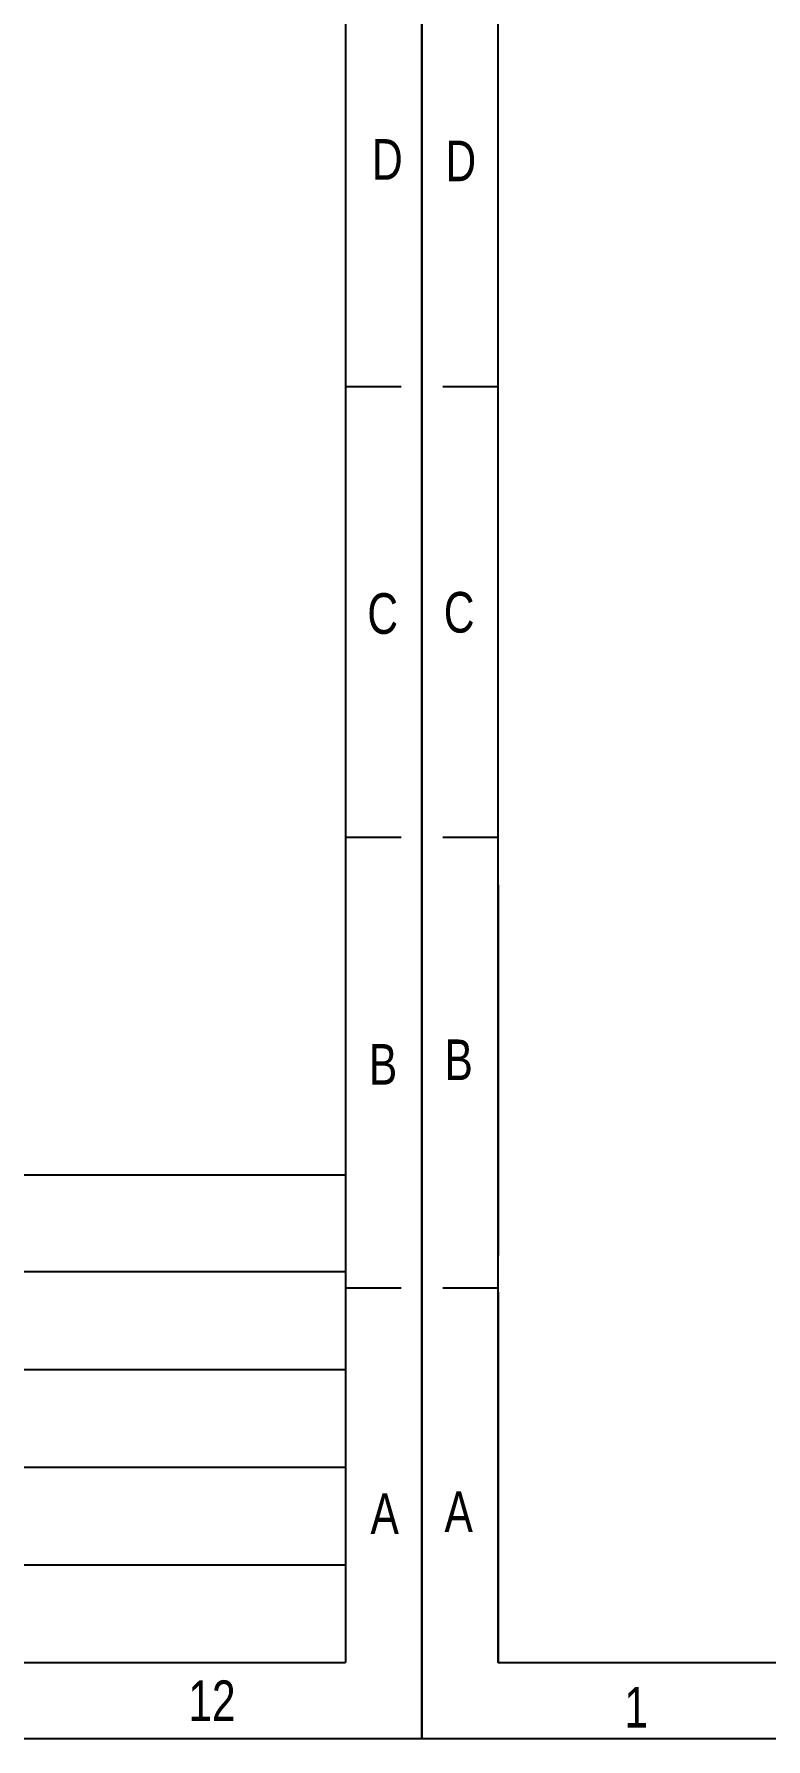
# Model space of a CAD drawing. Header units: millimetres. Extents: x 710 to 26878, y 589 to 5187.
# Drawn here: x 9892 to 10363, y 589 to 1685 of the extents above; entities that cross this region are included whole.
import ezdxf

# ---------------------------------------------------------------- set-up
doc = ezdxf.new("R2010")
doc.units = ezdxf.units.MM
doc.styles.add('CKSTANDARD', font='arial.ttf')
doc.styles.add('Roamns', font='romans.shx')

# ---------------------------------------------------------------- blocks, each defined once
blk = doc.blocks.new('standard template')
for p, q in [((456, 14517), (54, 14517)), ((37812, 14517), (37409, 14517)), ((456, 11245), (54, 11245)), ((37812, 11245), (37409, 11245)), ((456, 10901), (456, 8211)), ((456, 8211), (456, 10446)), ((456, 6313), (456, 10291)), ((23857, 8796), (37409, 8796)), ((23857, 8093), (37409, 8093)), ((456, 7973), (54, 7973)), ((456, 7944), (456, 5254)), ((37812, 7973), (37409, 7973)), ((23857, 7383), (37409, 7383)), ((23857, 6674), (37409, 6674)), ((23857, 5964), (37409, 5964)), ((456, 5254), (37409, 5254))]:
    blk.add_line(p, q)
blk.add_lwpolyline([(37963, 4700), (-97, 4700), (-97, 30879), (37963, 30879)], close=True)
at = {"color": 7}
for points in [[(456, 6674), (456, 5964), (456, 5254), (456, 30226), (37409, 30226), (37409, 5254)], [(456, 9631), (456, 8921), (456, 8211)]]:
    blk.add_lwpolyline(points, dxfattribs=at)
at = {"style": 'CKSTANDARD', "width": 0.75}
for s, height, p in [('D', 295, (74, 16009)), ('D', 295, (37601, 16020)), ('C', 295, (62, 12732)), ('C', 295, (37567, 12723)), ('B', 295, (67, 9483)), ('B', 295, (37578, 9450)), ('A', 295, (67, 6202)), ('A', 295, (37590, 6188)), ('1', 295, (1373, 4783)), ('12', 294.8, (36267, 4830))]:
    blk.add_text(s, height=height, dxfattribs=at).set_placement(p)
at = {"style": 'Roamns'}
for tag, p in [('PAGE_NAME', (27466, 7594)), ('PROJECT_NAME', (27466, 6884)), ('DRAWN_NAME', (27466, 6174)), ('VERSION', (34241, 6174)), ('SELECT_DATA', (27466, 5464)), ('PAGE_NUMBER', (34241, 5464))]:
    blk.add_attdef(tag, p, '', height=285, dxfattribs=at)

msp = doc.modelspace()

# ---------------------------------------------------------------- block references
at = {"transparency": 33554595, "xscale": 0.0885002660397285, "yscale": 0.0885002660397285, "zscale": 0.0885002660397285}
msp.add_blockref('standard template', (6781.7429, 173.2812), dxfattribs=at)
at = {"lineweight": -3, "transparency": 33554595, "xscale": 0.0885002660397285, "yscale": 0.0885002660397285, "zscale": 0.0885002660397285}
msp.add_blockref('standard template', (10150.0666, 173.2812), dxfattribs=at)

doc.saveas('drawing.dxf')
